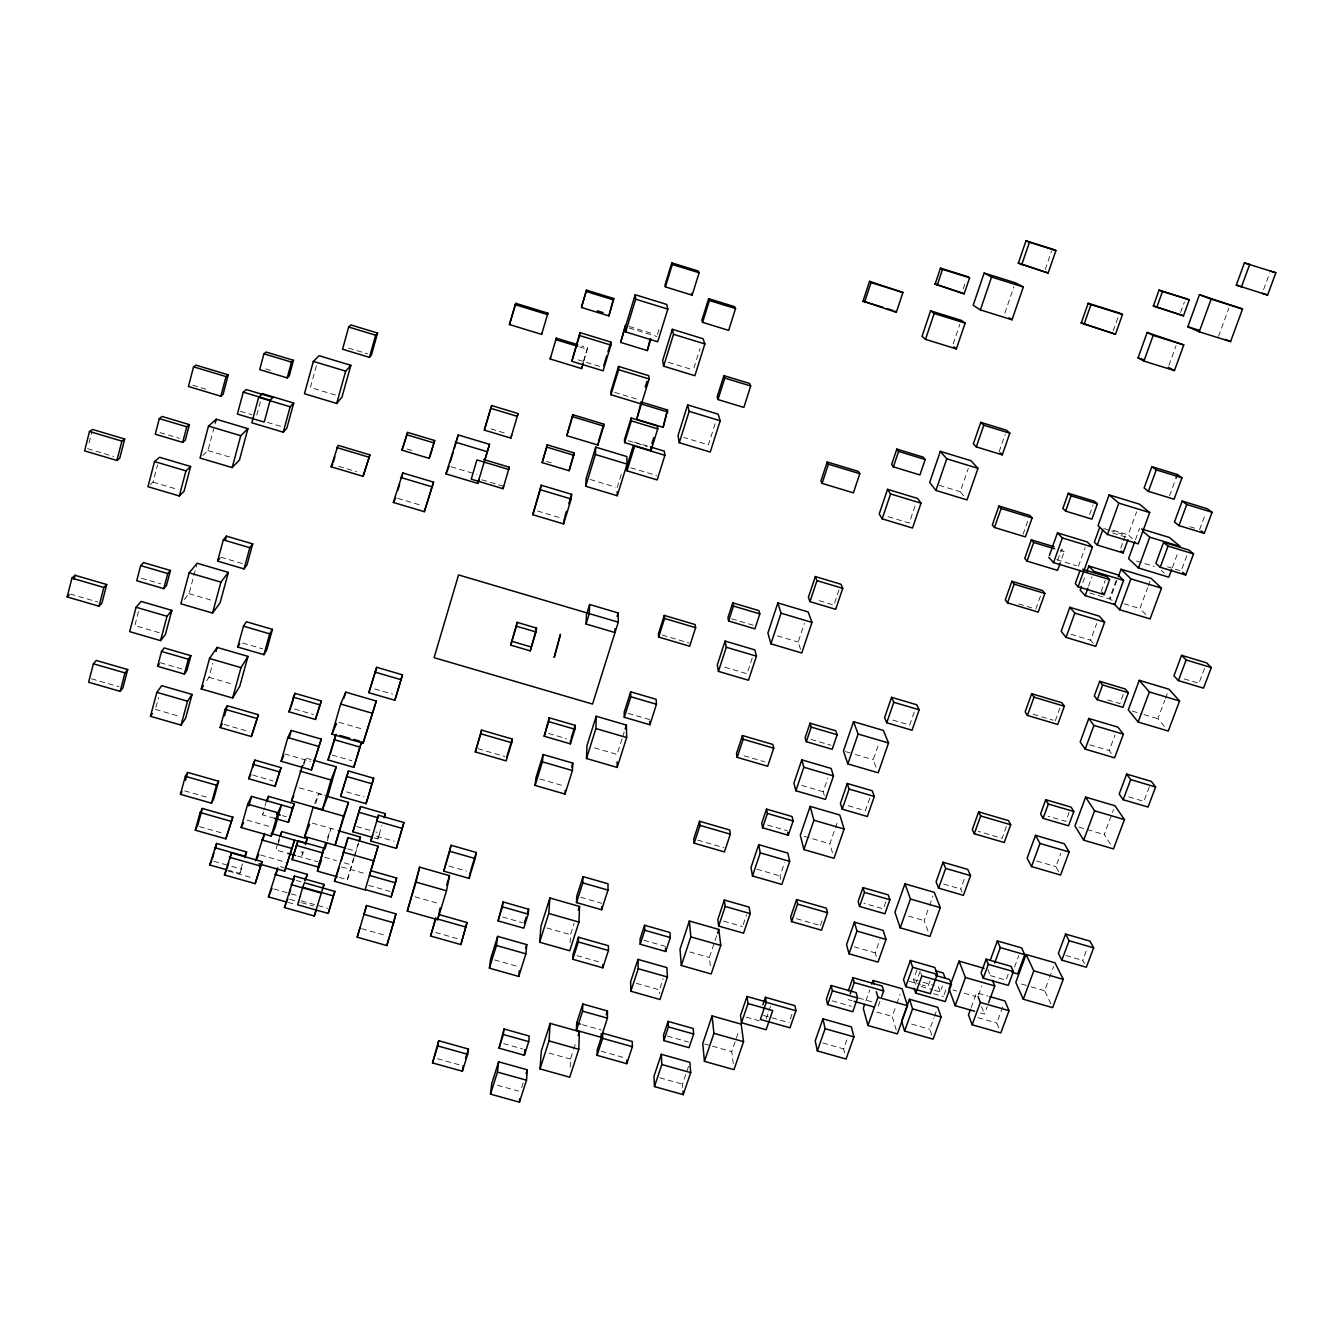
<?xml version="1.0" encoding="UTF-8"?>
<svg xmlns="http://www.w3.org/2000/svg" width="1343" height="1343" viewBox="0 0 1343 1343"><rect width="100%" height="100%" fill="white"/><g stroke="black" fill="none" stroke-linecap="round" stroke-linejoin="round"><path stroke-width="0.75" stroke-dasharray="5 3.75" d="M570.171 1067.131L570.506 1059.073L573.041 1051.216M570.137 942.752L570.523 934.711L574.132 923.413M583.936 360.864L587.562 347.719L581.704 345.94M89.058 442.921L91.995 431.355M150.5 484.42L153.052 482.154L157.551 464.913M138.564 611.501L134.854 625.603L159.666 632.822M202.659 455.546L207.947 450.576L213.688 429.005M155.906 707.425L158.558 697.537M184.36 599.465L189.027 593.69L196.682 565.151M256.798 415.021L260.475 401.456M206.755 680.632L208.971 677.308L212.765 663.358M316.411 365.665L310.418 387.489L336.086 395.228M227.739 870.063L239.776 873.47L242.479 863.851M239.776 873.47L242.831 865.362M274.459 818.29L262.473 814.865L264.487 807.764M264.991 805.985L266.502 800.646M277.598 843.941L275.903 849.918L285.723 852.721M278.169 841.943L279.864 835.967M278.387 843.454L279.529 839.493M303.619 765.829L305.835 758.04L311.542 759.685M315.806 803.399L318.56 793.864L324.553 795.576M303.149 851.21L301.436 857.187L303.216 852.671L297.357 851.009M327.407 840.651L330.915 828.597L327.021 839.073M339.393 877.399L347.384 879.665L353.528 858.731M354.082 856.834L359.236 840.55M347.384 879.665L358.615 843.035M374.009 837.814L377.853 838.922L381.899 825.24M583.517 361.149L587.562 347.719M377.853 838.922L379.633 833.08L375.822 831.989M657.432 334.491L659.9 326.483M617.159 487.61L621.373 474.012M693.911 367.982L700.022 348.492M715.097 423.767L708.399 444.886L683.705 437.398M622.044 738.784L617.058 754.447L592.968 747.43M622.665 736.837L624.529 730.961M521.655 1087.662L523.552 1081.719M573.679 1049.269L575.593 1043.377M752.265 657.852L747.027 673.75L723.239 666.716M660.084 988.012L663.157 978.728M800.546 649.341L798.162 642.038L804.423 623.253M710.279 965.751L709.373 957.525L716.91 935.047M838.989 589.913L833.902 605.038L816.242 599.767M682.764 1087.662L682.513 1084.17L688.539 1066.325M743.216 924.622L746.507 914.902M963.183 288.896L965.567 281.829M953.194 343.875L959.859 324.251M780.77 879.329L780.048 875.905L784.581 862.592M915.053 506.026L909.245 523.065L887.219 516.4M733.244 1063.656L731.767 1051.653L739.154 1030.047M824.317 795.543L823.192 791.698L827.808 778.134M1004.883 313.037L1013.965 286.563M766.265 1018.632L768.213 1012.924M768.867 1011.027L770.832 1005.319M832.459 852.855L829.89 843.79L837.831 820.774M963.636 495.819L960.245 491.706L968.269 468.455M876.072 767.206L873.235 759.752L878.641 744.123M1045.207 269.49L1051.636 250.923M820.355 925.545L822.352 919.754M790.356 1018.917L792.32 1013.26M869.744 798.044L865.345 810.719L846.174 805.112M999.125 451.752L1005.235 434.175M914.18 712.159L909.681 725.069L892.289 719.932M885.792 901.875L883.341 908.858L863.918 903.268M876.358 956.569L875.25 952.859L879.866 939.764M1023.081 534.262L1028.419 519.17M844.613 1052.946L843.656 1048.883L847.534 1037.904M865.899 1000.82L869.828 989.707M1113.28 330.781L1118.853 315.051M878.288 1006.108L880.32 1000.434M928.03 931.152L924.152 920.61L928.869 907.398M929.541 905.518L932.915 896.083M1035.806 609.084L1041.11 594.227M896.234 1029.997L892.205 1016.45L896.167 1005.37M896.822 1003.523L900.129 994.29M1057.713 560.182L1061.692 549.052L1064.21 551.738L1060.869 561.055M914.684 983.042L913.509 979.551L917.722 967.833M915.422 984.369L920.19 971.056M1089.643 514.52L1093.051 505.035M962.075 892.172L960.715 888.982L964.945 877.248M1078.429 566.276L1085.194 547.541M929.977 980.877L927.912 986.618L922.272 985.007M1082.794 582.661L1085.463 575.274M1180.581 312.533L1184.392 301.974M934.459 990.295L940.218 991.94L942.35 986.064M1088.569 586.32L1091.943 576.986M1168.947 365.346L1176.015 345.806M931.807 1035.201L929.826 1029.258L933.805 1018.296M934.459 1016.466L936.44 1010.977M944.095 994.676L946.849 987.071M1006.377 826.516L1002.096 838.301L978.258 831.334M1101.176 591.457L1105.255 580.26M1055.262 720.838L1059.879 708.147M1120.75 548.162L1122.798 542.572M1123.47 540.709L1125.501 535.102L1111.635 530.888M1132.518 538.711L1128.221 534.85L1136.614 511.817M1093.202 643.247L1090.6 640.175L1096.66 623.572M1116.1 580.445L1109.368 598.877L1089.878 592.985M1116.889 580.596L1109.99 599.532L1113.985 600.741M1135.473 539.752L1139.603 528.403M971.157 1007.569L976.546 992.813L987.911 996.07M1218.537 336.354L1228.879 308.135M978.409 995.213L981.783 985.997M1169.568 495.785L1175.243 480.324M980.541 1012.924L984.453 1014.049L987.206 1006.545M1145.747 614.49L1139.938 608.58L1147.593 587.798M1148.282 585.901L1150.38 580.243M1008.173 974.212L1006.008 980.105L988.767 975.152M1069.129 812.481L1065.838 821.379L1048.346 816.242M1263.578 289.568L1269.706 272.948M1014.569 967.061L1018.8 955.578M998.789 1027.999L996.791 1023.047L1003.59 1004.631M1058.704 871.674L1055.883 866.621L1060.802 853.309M1123.252 694.432L1119.877 703.564L1104.147 698.864M1172.338 567.585L1178.029 552.225M1111.366 753.473L1109.234 750.552L1115.026 734.94M1186.792 555.75L1181.135 570.976L1167.537 566.847M1199.568 529.679L1205.225 514.47M1050.847 1003.876L1044.636 990.681L1048.799 979.534M1049.487 977.687L1053.651 966.54M1110.392 844.126L1104.215 834.557L1113.548 809.594M1164.381 726.429L1157.884 718.723L1164.801 700.274M1165.489 698.427L1168.259 691.057M1084.523 963.804L1082.71 960.379L1087.058 948.83M1149.323 786.847L1143.867 801.351L1128.691 796.869M1204.486 668.428L1198.863 683.302L1183.519 678.702M314.648 803.517L318.56 793.864M303.35 763.647L305.835 758.04M262.473 814.865L263.832 811.978M437.432 1058.72L459.222 1064.798M497.464 1085.245L518.482 1091.087M601.11 1051.2L624.73 1057.814M659.715 1077.774L682.513 1084.17M549.102 1053.08L570.506 1059.073M503.575 1043.629L522.947 1049.051M494.526 959.909L517.794 966.49M287.939 902.395L295.712 904.594M361.804 928.701L385.256 935.332M704.689 1044.031L710.497 1045.66M712.428 1046.197L731.767 1051.653M667.404 1036.091L688.606 1042.067M582.342 1024.659L601.261 1029.98M199.435 826.6L224.13 833.617M341.626 866.923L365.632 873.756M297.508 856.079L317.922 861.786M546.87 927.979L570.523 934.711M502.651 917.034L522.309 922.624M415.021 896.788L438.892 903.57M368.637 885.339L390.444 891.534M260.676 855.055L288.057 862.827M280.301 866.671L284.162 867.763M576.953 955.628L600.858 962.411M296.35 880.454L302.209 882.116M763.529 1015.459L789.046 1022.695M213.822 861.266L229.787 865.799M231.785 866.353L241.757 869.19M636.397 983.345L659.463 989.875L659.665 993.719M746.137 1017.104L759.299 1020.848M228.444 871.087L253.273 878.121M435.585 932.462L457.678 938.723M822.806 1042.991L843.656 1048.883M273.922 888.965L289.333 893.33M291.246 893.884L300.882 896.604M301.268 900.817L327.86 908.338M289.836 899.34L299.674 902.127M301.638 902.681L313.423 906.021M952.825 989.925L956.652 991.033M964.324 993.216L975.807 996.506M913.509 979.551L921.147 981.733M923.061 982.27L934.51 985.561M909.144 981.246L920.408 984.469M921.013 986.45L932.529 989.741M356.751 826.549L373.908 831.451M933.62 993.77L943.407 996.573M376.577 836.202L394.087 841.222M580.612 897.275L601.714 903.319M312.315 823.074L340.165 831.032M282.383 815.637L286.344 816.762M448.915 866.067L466.34 871.053M184.713 790.893L209.81 798.044M977.905 1017.641L996.791 1023.047M247.045 820.103L270.883 826.902M347.753 848.843L355.761 851.126M858.647 998L872.295 1001.895M689.815 951.952L709.373 957.525M643.952 940.268L665.389 946.379M848.222 999.628L852.134 1000.736M876.778 1012.068L892.205 1016.45M832.123 1000.82L851.344 1006.293M911.679 1024.088L929.826 1029.258M324.704 857.287L336.472 860.628M344.312 862.861L352.151 865.093M155.385 709.389L179.962 716.474M284.632 753.927L310.602 761.397M796.567 918.713L818.357 924.974M1021.57 984.05L1029.258 986.266M1031.172 986.803L1044.636 990.681M346.578 791.9L364.003 796.919M299.405 787.787L327.826 795.946M854.198 946.815L875.25 952.859M252.82 775.112L272.965 780.887M723.541 921.113L742.561 926.569M160.287 662.72L183.101 669.334M208.971 677.308L233.984 684.561M539.869 778.99L563.54 785.856M294.587 709.037L313.406 714.493M339.141 722.316L363.903 729.501M697.722 840.13L723.81 847.668M1065.889 955.528L1082.71 960.379M756.814 869.206L780.048 875.905M91.525 678.836L118.973 686.743M908.573 916.111L924.152 920.61M332.174 755.068L351.849 760.742M224.231 724.481L249.462 731.767M242.697 643.045L262.674 648.87M70.222 593.975L97.938 602.05M548.599 733.446L566.612 738.7M374.731 688.942L392.525 694.13M767.608 825.038L787.25 830.746M804.272 836.353L829.89 843.79M477.974 748.722L504.817 756.512M943.659 884.047L960.715 888.982M1078.849 827.12L1104.215 834.557M628.104 713.334L649.592 719.63M141.519 578.212L160.707 583.819M744.072 755.79L764.922 761.884M189.027 593.69L212.345 600.506M801.721 785.42L823.192 791.698M1036.695 861.031L1055.883 866.621M220.739 557.211L243.234 563.825M811.088 739.439L830.881 745.264M845.435 751.576L853.393 753.91M855.373 754.497L873.235 759.752M777.362 635.843L798.162 642.038M1033.17 714.275L1053.248 720.234M1089.861 744.811L1109.234 750.552M87.597 448.713L113.719 456.452M153.052 482.154L178.233 489.607M662.25 635.038L689.228 643.028M338.671 466.306L356.55 471.645M1132.25 711.085L1142.104 714.023M1144.085 714.61L1157.884 718.723M397.646 498.303L422.558 505.74M160.002 432.547L179.492 438.355M207.947 450.576L231.6 457.61M731.633 618.821L754.061 625.485M590.064 479.451L615.228 487.022M1070.975 634.265L1090.6 640.175M407.08 449.015L414.786 451.315M192.754 385.24L206.033 389.218M451.08 466.743L476.412 474.331M481.919 479.804L503.608 486.3M240.447 411.277L251.846 414.685M267.408 422.39L282.953 427.04M537.469 511.011L560.316 517.844M634.383 442.099L648.367 446.329M628.239 440.722L646.906 446.38M1123.957 603.746L1139.938 608.58M630.807 467.733L656.693 475.54M490.984 428.904L504.145 432.866M265.78 368.939L273.586 371.289M546.4 461.371L552.141 463.1M1018.649 603.914L1031.995 607.926M939.244 485.327L960.245 491.706M614.741 392.391L637.337 399.274M1136.497 561.055L1154.359 566.477M1060.399 550.58L1064.21 551.738M1056.672 559.678L1076.448 565.688M348.559 348.089L367.613 353.864M668.394 362.325L693.29 369.929M1189.915 526.725L1197.637 529.075M579.572 346.897L587.428 349.298M578.061 359.857L601.228 366.908M1113.129 530.25L1128.221 534.85M1103.711 528.471L1109.654 530.284M1112.675 533.053L1128.607 537.905M629.112 326.467L651.842 333.45L652.094 335.045M629.212 328.028L656.811 336.489M1161.309 570.406L1164.297 573.108M987.86 969.411L990.933 976.764M981.464 1006.495L984.453 1014.049M938.321 986.652L940.218 991.94M920.744 972.685L921.869 975.925"/><path stroke-width="1.5" d="M610.897 345.101L610.897 342.062L579.941 332.594L571.833 361.301L603.074 370.819L610.897 345.101L579.588 335.532L579.941 332.594M667.891 412.049L610.964 394.741L610.964 391.249L618.552 366.438L648.753 375.654L649.156 378.978L636.683 419.318L663.106 427.326L667.538 410.001L641.232 401.993L636.683 419.318M607.422 1018.179L607.456 1010.977L582.812 1004.027L576.667 1023.047L576.399 1030.35L601.177 1037.316L607.422 1018.179L582.593 1011.178L582.812 1004.027M607.976 890.09L608.01 883.778L583.013 876.61L576.768 896.184L576.5 902.597L601.647 909.765L607.976 890.09L582.795 882.888L583.013 876.61M608.413 950.491L608.429 945.741L578.514 937.229L572.974 954.504L572.773 959.288L602.806 967.816L608.413 950.491L578.329 941.947L578.514 937.229M597.098 1055.346L602.638 1038.357L602.688 1033.187L632.268 1041.496L632.385 1046.717L626.778 1063.673L597.098 1055.346L597.165 1050.092L602.688 1033.187M601.177 1037.316L601.211 1033.64M602.806 967.816L602.839 964.593M601.647 909.765L601.681 906.542M608.883 315.907L613.717 298.515L586.505 290.155L581.72 306.036L581.536 307.513L608.883 315.907L613.717 298.515M603.729 426.1L603.762 424.103L572.756 414.718L566.78 435.669L597.92 445.07L603.729 426.1L572.538 416.649L572.756 414.718M586.488 758.493L595.923 728.561L596.208 716.255L626.409 725.086L626.677 737.542L617.159 767.424L586.488 758.493L586.958 745.684L596.208 716.255M578.799 1049.286L579.404 1031.592L550.143 1023.383L541.33 1050.914L540.037 1068.91L569.751 1077.204L578.799 1049.286L549.018 1040.926L550.143 1023.383M597.92 445.07L597.988 442.989M578.951 922.07L579.555 906.475L549.891 897.997L540.944 926.301L539.634 942.232L569.768 950.777L578.951 922.07L548.733 913.458L549.891 897.997M618.267 622.195L458.567 574.922L434.091 657.667L592.548 704.068L618.267 622.195L618.149 612.945L589.644 604.501L589.275 613.617L586.052 624.008L615.01 632.57L614.976 628.809M585.682 486.25L595.402 454.522L595.721 447.152L626.778 456.536L627.08 464.09L617.276 495.735L585.682 486.25L586.186 478.293L595.721 447.152M586.052 624.008L586.471 614.741L589.644 604.501M572.403 770.546L572.823 763.126L543.16 754.514L535.924 777.849L535.102 785.42L565.017 794.082L572.403 770.546L542.421 761.85L543.16 754.514M574.938 729.266L575.157 725.354L549.102 717.75L544.184 736.233L570.372 743.854L574.938 729.266L548.716 721.627L549.102 717.75M570.372 743.854L570.607 739.859M565.017 794.082L565.252 790.255M526.49 1080.192L527.363 1069.834L498.639 1061.809L491.723 1083.65L490.48 1094.125L519.456 1102.183L526.49 1080.192L497.464 1072.1L498.639 1061.809M528.739 1041.614L529.209 1036.024L503.978 1028.956L499.042 1048.161L524.391 1055.262L528.739 1041.614L503.356 1034.513L503.978 1028.956M519.456 1102.183L519.758 1098.658M524.391 1055.262L524.895 1049.605M571.195 499.008L571.648 494.325L541.128 485.176L532.802 514.722L563.59 523.921L571.195 499.008L540.339 489.742L541.128 485.176M525.885 953.832L526.775 944.633L497.649 936.373L490.665 958.818L489.389 968.152L518.751 976.445L525.885 953.832L496.457 945.489L497.649 936.373M528.168 914.163L528.655 909.245L503.071 901.942L498.052 920.878L523.753 928.181L528.168 914.163L502.433 906.827L503.071 901.942M573.797 455.26L574.032 452.91L547.205 444.818L542.152 462.613L569.096 470.721L573.797 455.26L546.802 447.135L547.205 444.818M550.546 357.389L550.194 359.001L581.603 368.57L581.771 366.908M518.751 976.445L519.338 970.804M569.096 470.721L574.032 452.91M563.59 523.921L564.127 518.986M581.536 307.513L586.505 290.155M536.042 631.965L536.562 628.088L517.122 622.346L510.709 645.127L530.25 650.885L536.042 631.965L516.451 626.207L517.122 622.346M530.25 650.885L536.562 628.088M467.666 1054.289L468.438 1049.034L438.691 1040.724L432.513 1062.917L462.378 1071.227L467.666 1054.289L437.768 1045.945L438.691 1040.724M511.7 742.746L512.254 739.036L481.533 730.105L475.304 751.929L506.143 760.877L511.7 742.746L480.811 733.782L481.533 730.105M462.378 1071.227L463.167 1065.889M435.686 917.823L430.599 936.021L460.867 944.582L467.028 922.523L438.876 914.533M460.867 944.582L467.028 922.523M475.187 858.563L476.245 852.469L451.03 845.251L443.744 871.154L469.11 878.389L475.187 858.563L449.787 851.294L451.03 845.251M469.11 878.389L470.218 872.144M446.497 890.778L449.536 875.686L419.62 867.158L407.298 911.091L437.684 919.703L446.497 890.778L416.011 882.099L419.62 867.158M437.684 919.703L440.084 908.036M577.792 344.748L556.287 338.167L555.968 339.695L577.608 346.293M89.494 431.489L84.592 450.879L116.908 460.464L119.745 458.248L124.681 439.01L92.482 429.441L89.494 431.489L121.877 441.125L124.681 439.01M67.15 596.947L71.951 578.145L74.99 575.274L106.735 584.541L101.883 603.208L99.013 606.213L67.15 596.947L69.198 594.966M74.033 579.018L74.99 575.274M393.65 922.775L395.933 913.861L366.555 905.535L357.204 937.196L386.818 945.556L393.65 922.775L363.97 914.365L366.555 905.535M116.908 460.464L121.877 441.125M386.818 945.556L395.933 913.861M99.013 606.213L103.864 587.462L106.735 584.541M93.406 663.778L88.604 682.244L120.148 691.343L122.885 687.885L127.719 669.553L96.31 660.471L93.406 663.778L125 672.91L127.719 669.553M159.313 418.613L155.251 434.209L182.682 442.384L185.334 440.101L189.413 424.623L162.1 416.464L159.313 418.613L186.795 426.805L189.413 424.623M509.299 467.213L508.712 469.479L476.899 459.927L471.242 479.166L503.004 488.684L509.299 467.213L483.598 459.491M154.529 461.556L147.965 486.703L179.307 495.97L184.041 491.32L190.622 466.491L159.548 457.258L154.529 461.556L185.955 470.873L190.622 466.491M503.004 488.684L503.608 486.3M140.679 565.604L136.717 580.73L163.762 588.637L166.465 585.514L170.46 570.49L143.55 562.599L140.679 565.604L167.757 573.528L170.46 570.49M193.577 366.84L188.423 386.482L220.84 396.202L223.089 394.322L228.276 374.848L195.994 365.145L193.577 366.84L226.044 376.594L228.276 374.848M136.063 607.254L129.65 631.646L160.539 640.628L165.407 634.484L171.837 610.377L141.2 601.446L136.063 607.254L167.019 616.269L171.837 610.377M182.682 442.384L186.795 426.805M120.148 691.343L125 672.91M547.91 313.171L547.541 314.581L515.276 304.693L509.45 324.553L541.649 334.39L547.91 313.171L515.83 303.35L515.276 304.693M179.307 495.97L185.955 470.873M163.762 588.637L167.757 573.528M208.501 426.067L200.006 458.03L232.171 467.582L239.474 459.961L247.918 428.669L216.29 419.217L208.501 426.067L240.75 435.703L247.918 428.669M220.84 396.202L226.044 376.594M215.249 423.129L216.29 419.217M160.539 640.628L167.019 616.269M157.567 666.296L161.529 651.439L164.232 647.947L190.891 655.686L186.912 670.442L184.344 674.052L157.567 666.296L159.381 663.912M391.149 896.923L396.638 878.053L370.819 870.7L369.392 875.418L395.362 882.804L391.149 896.923L365.212 889.57M395.362 882.804L396.638 878.053M541.649 334.39L542.068 332.879M150.45 716.306L156.862 692.333L161.731 685.669L192.066 694.432L185.636 718.119L181.036 725.102L150.45 716.306L152.414 713.536M189.145 572.806L180.852 603.796L212.547 613.063L220.118 602.789L228.36 572.403L197.186 563.254L189.145 572.806L220.923 582.123L228.36 572.403M243.268 392.156L237.392 414.064L264.235 422.088L270.161 400.231L272.948 397.562L246.273 389.537L243.268 392.156L270.161 400.231M232.171 467.582L240.75 435.703M263.933 353.797L259.686 369.61L287.201 377.887L289.215 375.99L293.479 360.31L266.099 352.051L263.933 353.797L291.498 362.123L293.479 360.31M258.662 397.31L251.796 422.776L283.222 432.177L286.831 428.216L293.714 403.051L262.573 393.7L258.662 397.31L290.172 406.761L293.714 403.051M184.344 674.052L188.339 659.228L190.891 655.686M217.583 561.139L223.324 539.903L226.447 536.142L252.719 543.898L246.978 564.933L244.04 568.912L217.583 561.139L219.698 558.52M225.406 539.97L226.447 536.142M181.036 725.102L187.516 701.197L192.066 694.432M212.547 613.063L220.923 582.123M201.249 688.942L209.525 658.49L217.113 647.41L247.985 656.391L239.759 686.239L232.624 698.024L201.249 688.942L203.448 685.618M287.201 377.887L291.498 362.123M216.038 651.405L217.113 647.41M180.415 794.317L185.334 776.304L187.684 772.41L218.624 781.257L213.671 799.152L211.472 803.181L180.415 794.317L181.993 791.665M185.502 780.367L187.684 772.41M244.04 568.912L249.832 547.709L252.719 543.898M283.222 432.177L290.172 406.761M313.339 361.368L304.458 393.751L336.69 403.437L342.012 397.008L350.842 365.313L319.147 355.727L313.339 361.368L345.671 371.138L350.842 365.313M518.079 413.543L517.307 416.347L490.732 408.306L484.319 430.113L510.844 438.103L518.079 413.543L491.706 405.569L490.732 408.306M237.728 647.041L243.469 626.174L246.39 621.759L272.428 629.363L266.686 650.029L263.916 654.662L237.728 647.041L239.709 643.985M220.118 727.57L225.154 709.289L227.303 705.746L258.41 714.745L251.342 736.568L220.118 727.57L222.283 723.927M224.516 715.853L227.303 705.746M195.272 830.175L200.141 812.498L202.373 808.469L232.826 817.148L225.842 838.855L195.272 830.175L196.766 827.422M232.624 698.024L241.001 667.639L247.985 656.391M197.522 826.046L202.373 808.469M510.844 438.103L511.666 435.132M211.472 803.181L216.441 785.202L218.624 781.257M348.693 327.037L342.549 349.214L369.443 357.356L371.423 355.022L377.584 333.047L350.842 324.939L348.693 327.037L375.654 335.213L377.584 333.047M263.916 654.662L269.708 633.846L272.428 629.363M336.69 403.437L345.671 371.138M225.725 869.492L209.676 864.942L216.626 843.454L246.608 851.966L244.997 857.707M378.525 815.251L370.802 841.071L396.319 848.373L403.89 822.52L378.525 815.251L376.695 821.077L402.262 828.413L403.89 822.52M212.362 858.781L213.957 853.04M215.031 849.196L216.626 843.454M251.342 736.568L258.41 714.745M225.842 838.855L232.826 817.148M331.117 466.776L338.083 445.339L369.913 454.874L363.08 476.329L331.117 466.776L332.711 464.527M333.249 462.613L334.86 456.855M248.64 778.722L254.834 760.104L281.073 767.659L275.013 786.293L248.64 778.722L250.805 774.525M252.82 767.323L254.834 760.104M224.415 874.948L231.466 852.939L262.086 861.635L255.153 883.644L224.415 874.948L226.531 870.549M369.443 357.356L375.654 335.213M227.085 868.602L228.73 862.726M229.821 858.815L231.466 852.939M271.252 836.101L277.883 812.767L281.426 804.927L274.845 828.027L271.252 836.101L241.136 827.523L247.7 804.138L251.561 796.382L292.472 808.083L294.352 803.769L268.516 796.382L266.502 800.646M248.841 806.018L251.561 796.382M288.896 711.773L294.94 693.324L321.33 700.979L315.404 719.445L288.896 711.773L290.827 707.946M291.33 706.116L294.94 693.324M267.022 801.687L268.516 796.382M281.123 761.263L287.822 737.559L291.28 730.441L321.313 739.12L311.408 769.975L281.123 761.263L283.759 755.756M275.013 786.293L281.073 767.659M289.064 738.264L291.28 730.441M363.08 476.329L369.913 454.874M255.556 860.829L264.437 833.382M263.01 839.358L264.084 835.564M255.153 883.644L262.086 861.635M280.653 835.531L281.778 831.569L307.211 838.804L305.499 844.747M313.439 760.239L336.237 766.803L327.826 795.946L322.454 809.644L291.549 800.797L302.511 765.51M315.404 719.445L321.33 700.979M274.459 818.29L288.426 822.285L292.472 808.083M294.352 803.769L288.426 822.285M285.992 901.841L268.466 896.889L277.665 867.779M275.718 875.418L277.296 869.844M401.943 450.174L407.651 432.412L434.662 440.521L430.196 455.949L429.088 458.316L401.943 450.174L407.651 432.412M311.408 769.975L321.313 739.12M284.666 871.154L294.57 840.147L284.666 871.154L258.964 863.868M393.348 502.45L402.85 472.954L433.571 482.137L424.338 511.683L393.348 502.45L395.732 497.733M397.931 490.111L399.559 484.387M401.758 476.765L402.85 472.954M292.103 859.604L298.045 840.802L324.016 848.205L319.919 862.34L318.19 867.024L292.103 859.604L298.045 840.802M331.99 734.185L340.652 704.051L345.739 692.165L376.309 701.046L363.063 743.166L331.99 734.185L336.489 723.541M344.043 698.091L345.739 692.165M345.755 848.272L304.693 836.521L313.07 807.378L343.573 816.108L348.492 802.442L326.534 796.147M316.109 910.672L314.245 915.976L284.447 907.549L294.419 876.022L323.982 884.416L322.874 888.193M288.963 894.992L290.592 889.301M291.683 885.507L294.419 876.022M353.763 767.323L361.636 741.705L353.763 767.323L327.977 759.903L336.019 734.302L330.193 754.497M322.454 809.644L330.999 779.998L336.237 766.803M302.746 887.219L297.659 904.813L328.212 913.441L334.86 891.399L304.425 882.771L302.746 887.219L333.349 895.899L334.86 891.399M305.7 879.9L307.312 874.343L286.093 868.317M429.088 458.316L434.662 440.521M318.19 867.024L324.016 848.205M368.855 692.703L376.712 667.303L402.48 674.824L396.487 695.288L394.775 700.24L368.855 692.703L376.712 667.303M337.395 876.828L317.435 871.154L325.728 842.565M325.073 848.692L326.836 842.665M340.618 796.382L348.458 770.983L373.69 778.235L367.881 798.027L365.984 803.668L340.618 796.382L348.458 770.983M424.338 511.683L433.571 482.137M363.063 743.166L376.309 701.046M314.245 915.976L323.982 884.416M343.573 816.108L335.112 845.2L348.492 802.442M479.015 479.451L477.739 483.413L445.943 473.894L458.232 434.931L489.507 444.332L484.336 461.874M450.258 462.244L453.111 452.49M454.253 448.596L458.232 434.931M378.105 846.241L365.095 889.956L334.525 881.277L348.022 837.646L378.105 846.241L370.769 871.07M341.307 860.611L348.022 837.646M328.212 913.441L333.349 895.899M372.095 837.277L352.873 831.787L360.528 806.555L385.374 813.673L384.216 817.551L385.374 813.673M360.528 806.555L352.873 831.787M394.775 700.24L402.48 674.824M365.984 803.668L373.69 778.235M515.83 303.35L509.45 324.553M359.202 841.037L360.377 837.025L338.772 830.847M491.706 405.569L484.319 430.113M357.204 937.196L359.857 928.147M477.739 483.413L489.507 444.332M396.319 848.373L402.262 828.413M550.194 359.001L556.287 338.167M571.833 361.301L579.588 335.532M542.152 462.613L546.802 447.135M407.298 911.091L416.011 882.099M532.802 514.722L540.339 489.742M581.603 368.57L583.349 362.795M566.78 435.669L572.538 416.649M475.304 751.929L480.811 733.782M510.709 645.127L516.451 626.207M443.744 871.154L449.787 851.294M603.762 365.548L606.734 355.761M607.926 351.849L610.897 342.062M430.599 936.021L435.904 918.562L466.239 927.157M446.648 885.171L449.536 875.686M564.698 517.089L566.427 511.398M568.744 503.81L571.648 494.325M620.651 342.415L635.205 294.738L666.716 304.441L667.807 309.091L657.701 341.76L625.67 331.939L625.318 325.308L620.651 342.415L647.309 350.573L650.902 338.923M625.67 331.939L635.675 299.204L635.205 294.738M610.964 394.741L618.636 369.678L618.552 366.438M598.575 441.092L603.762 424.103M470.822 870.18L476.245 852.469M506.731 757.066L512.254 739.036M671.819 262.875L664.953 285.136L665.406 286.898L692.132 295.158L699.099 272.747L698.377 271.085L671.819 262.875L672.306 264.47L665.406 286.898M650.062 339.225L647.309 350.573M631.16 418.026L624.512 439.597L624.613 442.602L650.969 450.576L657.734 428.87L657.365 425.983L631.16 418.026L631.328 420.863L624.613 442.602M432.513 1062.917L437.768 1045.945M645.211 387.069L646.99 381.362M633.224 445.859L626.828 466.525L626.98 470.822L657.18 479.921L664.903 455.294L664.332 451.164L650.365 446.934M544.184 736.233L548.716 721.627M626.98 470.822L634.635 446.145L664.903 455.294M672.339 329.304L662.636 360.562L663.627 366.169L694.868 375.721L704.857 343.942L703.077 338.738L672.339 329.304L673.514 334.323L663.627 366.169M535.102 785.42L542.421 761.85M498.052 920.878L502.433 906.827M651.875 443.593L653.705 437.717M489.389 968.152L496.457 945.489M667.538 410.001L663.106 427.326M465.517 1058.402L468.438 1049.034M370.802 841.071L372.683 835.094M571.178 738.046L575.157 725.354M708.634 298.683L701.852 320.339L702.59 322.354L728.661 330.378L735.544 308.588L734.537 306.674L708.634 298.683L709.423 300.53L702.59 322.354M617.092 616.353L618.149 612.945M571.598 767.004L572.823 763.126M524.274 923.178L526.154 917.202M527.396 913.223L528.655 909.245M687.666 404.898L677.997 435.669L679.289 442.686L710.262 452.071L720.201 420.779L718.152 414.164L687.666 404.898L689.144 411.327L679.289 442.686M525.6 948.376L526.775 944.633M499.042 1048.161L503.356 1034.513M490.48 1094.125L497.464 1072.1M539.634 942.232L548.733 913.458M723.894 375.62L717.145 396.94L717.985 399.543L743.837 407.433L750.703 385.995L749.595 383.477L723.894 375.62L724.8 378.071L717.985 399.543M630.656 691.83L624.193 712.193L624.294 717.263L649.894 724.767L656.458 704.286L656.106 699.3L630.656 691.83L630.807 696.748L624.294 717.263M625.166 728.997L626.409 725.086M664.298 615.413L658.406 633.913L658.674 637.069L689.664 646.235L695.64 627.685L695.17 624.562L664.298 615.413L664.6 618.468L658.674 637.069M576.5 902.597L582.795 882.888M526.087 1073.796L527.363 1069.834M578.346 910.235L579.555 906.475M572.773 959.288L578.329 941.947M540.037 1068.91L549.018 1040.926M576.399 1030.35L582.593 1011.178M578.128 1035.52L579.404 1031.592M732.741 602.839L727.906 617.713L728.611 621.02L754.917 628.843L759.819 613.902L758.929 610.629L732.741 602.839L733.479 606.062L728.611 621.02M725.086 641.064L717.296 664.953L718.438 671.382L748.487 680.263L756.445 656.173L754.884 649.894L725.086 641.064L726.311 647.259L718.438 671.382M606.213 1014.771L607.456 1010.977M644.59 925.26L640.04 939.16L640.208 944.247L665.708 951.499L670.308 937.565L669.972 932.512L644.59 925.26L644.791 930.279L640.208 944.247M359.236 840.55L360.377 837.025M637.959 959.389L630.639 981.699L630.841 991.235L659.967 999.494L667.421 976.999L666.85 967.598L637.959 959.389L638.227 968.706L630.841 991.235M863.012 301.168L869.525 281.358L902.916 292.489L896.318 312.365L863.012 301.168L882.804 307.295M864.472 302.494L871.019 282.567L869.525 281.358M699.535 821.261L693.71 838.972L694.163 843.186L724.431 851.932L730.34 834.188L729.702 830.008L699.535 821.261L700.022 825.391L694.163 843.186M777.849 602.923L767.911 633.04L770.916 643.834L801.737 653L811.978 622.397L808.184 611.972L777.849 602.923L781.055 613.18L770.916 643.834M827.221 461.958L820.909 481.046L822.101 483.379L853.409 492.864L859.805 473.71L858.395 471.427L827.221 461.958L828.446 464.191L859.805 473.71M822.101 483.379L828.446 464.191M742.444 735.544L736.484 753.557L737.173 757.351L767.676 766.265L773.736 748.185L772.829 744.442L742.444 735.544L743.183 739.238L737.173 757.351M689.362 921.013L680.028 949.165L681.304 965.466L711.186 973.977L720.788 945.405L718.79 929.44L689.362 921.013L690.822 936.86L681.304 965.466M815.335 576.567L808.385 597.417L809.963 601.63L835.682 609.319L842.749 588.352L840.903 584.239L815.335 576.567L816.964 580.629L809.963 601.63M668.075 1021.402L663.543 1035L663.845 1040.59L689.043 1047.674L693.643 1034.026L693.173 1028.486L668.075 1021.402L668.411 1026.908L663.845 1040.59M661.31 1054.322L654.007 1076.179L654.461 1086.588L683.251 1094.663L690.688 1072.637L689.866 1062.347L661.31 1054.322L661.83 1064.529L654.461 1086.588M724.347 900.011L717.817 919.485L718.639 926.049L743.569 933.184L750.2 913.626L749.125 907.129L724.347 900.011L725.22 906.458L718.639 926.049M935.131 284.061L940.469 268.13L967.363 276.524L969.596 277.816L964.173 293.815L935.131 284.061L964.173 293.815M717.531 933.184L718.79 929.44M937.162 285.404L942.534 269.372L940.469 268.13M930.598 310.821L922.003 336.388L925.495 339.359L956.35 348.911L965.13 323.109L961.202 320.322L930.598 310.821L934.174 313.507L965.13 323.109M766.5 809.09L761.716 823.326L762.606 827.792L788.291 835.245L793.142 820.942L792.085 816.527L766.5 809.09L767.424 813.472L762.606 827.792M925.495 339.359L934.174 313.507M758.694 844.646L751.006 867.528L752.483 875.972L781.844 884.433L789.684 861.383L787.821 853.09L758.694 844.646L760.256 852.872L752.483 875.972M896.839 449.082L891.651 464.443L893.38 466.86L919.938 474.952L925.193 459.524L923.279 457.157L896.839 449.082L898.601 451.416L925.193 459.524M893.38 466.86L898.601 451.416M887.538 489.322L879.212 513.983L882.166 518.851L912.518 528.034L920.996 503.172L917.622 498.454L887.538 489.322L890.577 493.939L920.996 503.172M810.047 723.206L805.145 737.693L806.304 741.689L832.19 749.293L837.159 734.739L835.816 730.793L810.047 723.206L811.239 727.1L806.304 741.689M712.075 1015.912L702.758 1043.477L704.437 1061.339L733.983 1069.649L743.552 1041.698L741.168 1024.155L712.075 1015.912L713.922 1033.338L704.437 1061.339M882.166 518.851L890.577 493.939M801.788 759.853L793.914 783.137L795.862 790.758L825.441 799.387L833.483 775.918L831.132 768.448L801.788 759.853L803.836 767.239L795.862 790.758M984.134 273.049L973.171 305.264L980.373 309.914L1012.034 319.768L1023.316 286.982L1015.274 282.769L984.134 273.049L991.57 277.061L1023.316 286.982M810.165 806.371L800.327 835.212L803.886 849.565L834.003 858.295L844.109 829.034L839.811 815.016L810.165 806.371L813.908 820.237L803.886 849.565M980.373 309.914L991.57 277.061M746.993 996.456L740.497 1015.509L741.487 1022.745L766.131 1029.728L772.712 1010.574L748.034 1003.557L746.993 996.456L765.846 1001.811M741.487 1022.745L748.034 1003.557M940.318 451.349L929.692 482.422L935.92 490.447L967.044 499.915L977.973 468.338L970.939 460.716L940.318 451.349L946.748 458.802L977.973 468.338M334.525 881.277L338.99 868.216M853.51 721.644L843.454 750.989L847.853 763.898L878.204 772.796L888.546 742.981L883.375 730.441L853.51 721.644L858.11 734.017L847.853 763.898M935.92 490.447L946.748 458.802M796.567 899.609L790.607 917L791.581 921.617L821.48 930.195L827.523 912.753L826.365 908.187L796.567 899.609L797.591 904.124L791.581 921.617M762.841 1004.883L765.443 997.312L794.938 1005.706L795.929 1010.742L790.003 1027.815L760.39 1019.438L766.265 1002.314L765.443 997.312M1018.347 263.144L1026.018 240.817L1052.274 249.059L1055.934 250.537L1048.144 273.015L1018.347 263.144L1048.144 273.015M1021.721 264.739L1029.46 242.227L1026.018 240.817M847.282 783.489L840.416 803.433L842.212 809.174L867.343 816.51L874.31 796.449L872.262 790.792L847.282 783.489L849.129 789.08L842.212 809.174M980.776 422.357L973.356 443.861L976.311 446.9L1002.281 454.857L1009.818 433.201L1006.595 430.28L980.776 422.357L983.798 425.211L1009.818 433.201M976.311 446.9L983.798 425.211M891.584 697.319L884.567 717.649L886.733 722.752L912.048 730.239L919.166 709.809L916.749 704.773L891.584 697.319L893.8 702.288L886.733 722.752M862.995 887.589L858.11 901.589L859.554 906.458L884.919 913.777L889.889 899.726L888.26 894.891L862.995 887.589L864.472 892.39L859.554 906.458M831.132 985.477L826.348 999.175L827.59 1004.564L852.738 1011.732L857.589 997.983L856.163 992.628L831.132 985.477L832.408 990.798L827.59 1004.564M998.923 506.026L992.326 524.928L994.475 527.497L1025.414 536.898L1032.129 517.928L1029.745 515.41L998.923 506.026L1001.139 508.493L1032.129 517.928M854.417 922.137L846.543 944.633L849.011 953.799L878.02 962.108L886.027 939.462L883.174 930.414L854.417 922.137L856.968 931.102L849.011 953.799M994.475 527.497L1001.139 508.493M822.923 1018.817L815.218 1040.842L817.333 1050.914L846.056 1059.039L853.913 1036.863L851.412 1026.908L822.923 1018.817L825.122 1028.704L817.333 1050.914M1081.266 322.975L1088.199 303.283L1119.558 313.087L1122.513 314.48L1115.479 334.256L1081.266 322.975L1115.479 334.256M848.289 990.899L852.939 977.67L882.233 986.047L883.677 990.949L881.663 996.64M1083.986 324.435L1090.969 304.626L1088.199 303.283M850.22 993.938L854.232 982.539L852.939 977.67M1011.883 581.301L1005.303 599.901L1007.519 602.873L1038.189 612.106L1044.871 593.438L1042.437 590.517L1011.883 581.301L1014.133 584.171L1044.871 593.438M904.964 883.828L894.942 912.182L900.213 927.845L929.96 936.424L940.285 907.65L934.258 892.323L904.964 883.828L910.453 899.021L900.213 927.845M864.59 1004.514L863.264 1008.224L867.914 1025.498L897.376 1033.875L907.482 1005.706L902.11 988.75L873.101 980.457L871.792 984.167M1007.519 602.873L1014.133 584.171M1054.104 546.752L1031.323 539.836L1024.743 558.419L1027.059 561.139L1057.545 570.372L1060.215 562.918M1027.059 561.139L1033.69 542.471L1031.323 539.836M867.914 1025.498L877.936 997.278L876.324 991.671M1068.289 493.25L1062.867 508.46L1065.62 511.129L1091.893 519.137L1097.382 503.877L1094.427 501.241L1068.289 493.25L1071.076 495.836L1097.382 503.877M1049.42 555.414L1057.461 532.869L1087.209 541.917L1092.43 547.088L1078.11 586.757L1104.147 594.613L1109.62 579.588L1106.615 576.516L1082.676 569.281M1065.62 511.129L1071.076 495.836M943.088 862.24L936.088 881.847L938.606 888.143L963.418 895.345L970.536 875.636L967.766 869.425L943.088 862.24L945.673 868.401L938.606 888.143M910.369 960.446L903.52 979.635L905.753 986.618L930.33 993.652L937.296 974.363L934.812 967.464L910.369 960.446L912.669 967.296L905.753 986.618M1109.62 579.588L1053.533 562.616L1062.363 537.939L1057.461 532.869M1153.385 305.969L1159.059 290.105L1185.668 298.465L1189.243 299.875L1183.485 315.806L1153.385 305.969L1183.485 315.806M1138.041 357.893L1147.157 332.46L1183.771 344.933L1174.454 370.601L1143.934 361.099L1138.041 357.893L1143.699 359.655M1156.759 307.429L1162.484 291.481L1189.243 299.875M909.48 999.242L901.589 1021.217L904.594 1031.055L933.116 1039.163L941.158 1017.037L937.767 1007.334L909.48 999.242L912.568 1008.878L904.594 1031.055M978.661 811.877L972.298 829.605L974.279 833.768L1004.245 842.514L1010.691 824.753L1008.509 820.623L978.661 811.877L980.675 815.956L974.279 833.768M915.691 993.132L921.869 975.925L951.432 984.402L945.203 1001.559L915.691 993.132L914.046 988.179M1143.934 361.099L1153.167 335.381L1147.157 332.46M1031.676 693.727L1025.145 711.891L1027.445 715.45L1057.73 724.448L1064.361 706.233L1061.86 702.708L1031.676 693.727L1034.026 697.185L1064.361 706.233M1027.445 715.45L1034.026 697.185M1080.024 570.54L1075.29 583.634L1078.11 586.757M1109.133 494.879L1098.02 525.65L1107.471 534.48L1138.243 543.848L1149.692 512.573L1139.401 504.145L1109.133 494.879L1118.82 503.138L1149.692 512.573M1069.834 607.288L1061.171 631.328L1066.057 637.405L1095.804 646.336L1104.651 622.111L1099.346 616.185L1069.834 607.288L1074.836 613.13L1104.651 622.111M1099.749 527.262L1094.36 542.203L1097.281 545.057L1123.134 552.913L1127.935 539.785M1081.451 586.354L1080.125 590.03L1085.194 595.637L1114.74 604.568L1123.587 580.377L1118.115 574.922L1088.804 566.041L1086.789 571.581M1097.281 545.057L1102.704 530.015M1066.057 637.405L1074.836 613.13M1085.194 595.637L1087.88 588.184M1107.471 534.48L1118.82 503.138M1187.816 326.735L1199.45 294.688L1242.544 309.008L1230.574 341.609L1199.249 331.805L1187.816 326.735L1199.349 330.344M984.016 968.303L959.053 961.135L948.997 988.834L955.192 1005.689L974.699 1011.262M1199.249 331.805L1211.151 299.136L1242.544 309.008M955.192 1005.689L965.449 977.519L959.053 961.135M1151.858 466.676L1144.102 487.979L1148.416 491.353L1174.084 499.227L1181.974 477.789L1177.375 474.515L1151.858 466.676L1156.239 469.882L1181.974 477.789M1148.416 491.353L1156.239 469.882M1118.283 576.818L1121.036 569.247L1151.069 578.346L1161.494 588.133L1150.112 618.922L1119.592 609.705L1114.102 603.897M1134.768 541.632L1128.556 558.654L1138.461 567.988L1168.779 577.188L1171.633 569.499M986.131 959.171L981.095 972.953L983.244 978.191L1008.308 985.393L1013.394 971.56L1011.078 966.356L986.131 959.171L988.314 964.358L983.244 978.191M1045.777 799.706L1040.556 813.959L1043.108 818.357L1068.541 825.811L1073.812 811.508L1071.093 807.143L1045.777 799.706L1048.346 804.021L1073.812 811.508M970.469 1009.416L968.454 1014.939L972.164 1024.776L1000.804 1032.952L1009.046 1010.658L1004.95 1000.955L989.808 996.624M1236.299 285.102L1244.424 262.892L1249.661 264.487L1241.469 286.865L1236.299 285.102L1267.591 295.091L1275.85 272.747L1244.424 262.892M1035.487 835.346L1027.11 858.227L1031.525 866.571L1060.584 875.048L1069.129 851.982L1064.327 843.773L1035.487 835.346L1040.002 843.454L1069.129 851.982M990.345 960.077L997.362 940.923L1021.62 947.923L1024.759 954.655L1017.641 973.91L1012.018 972.282M1043.108 818.357L1048.346 804.021M1119.592 609.705L1130.89 578.867L1121.036 569.247M1138.461 567.988L1149.759 537.183L1142.507 530.921M317.435 871.154L321.43 860.326M994.659 963.032L1000.317 947.604L997.362 940.923M972.164 1024.776L980.356 1002.449L978.073 996.674M1031.525 866.571L1040.002 843.454M1099.682 681.321L1094.31 695.926L1097.214 699.686L1122.916 707.341L1128.355 692.669L1125.266 688.976L1099.682 681.321L1102.603 684.98L1128.355 692.669M1175.964 478.393L1177.375 474.515M1088.787 718.471L1080.175 741.94L1085.194 749.142L1114.572 757.838L1123.369 734.185L1117.913 727.134L1088.787 718.471L1093.924 725.438L1123.369 734.185M1097.214 699.686L1102.603 684.98M988.582 1002.801L994.777 985.947L992.477 980.424M1085.194 749.142L1093.924 725.438M1163.592 542.337L1155.87 563.305L1160.251 567.266L1185.718 574.989L1193.558 553.904L1188.908 550.042L1163.592 542.337L1168.041 546.131L1193.558 553.904M1182.193 501.057L1174.47 522.007L1178.969 525.6L1204.268 533.339L1212.108 512.271L1207.34 508.779L1182.193 501.057L1186.759 504.498L1212.108 512.271M1160.251 567.266L1168.041 546.131M1178.969 525.6L1186.759 504.498M1026.119 954.487L1015.795 982.388L1023.265 999.226L1052.627 1007.653L1063.236 979.349L1055.027 962.83L1026.119 954.487L1033.791 970.871L1023.265 999.226M1085.631 797.104L1074.954 825.979L1083.667 840.164L1113.481 848.894L1124.46 819.599L1114.975 805.766L1085.631 797.104L1094.562 810.803L1124.46 819.599M1139.284 680.33L1128.305 709.91L1138.142 722.064L1168.276 731.045L1179.574 700.996L1168.947 689.211L1139.284 680.33L1149.373 691.964L1179.574 700.996M1083.667 840.164L1094.562 810.803M1138.142 722.064L1149.373 691.964M1065.603 934.073L1058.402 953.362L1061.843 960.161L1086.336 967.229L1093.655 947.839L1089.962 941.124L1065.603 934.073L1069.112 940.738L1093.655 947.839M1126.643 774.088L1119.189 794.066L1123.168 799.723L1148.047 807.059L1155.618 786.998L1151.371 781.408L1126.643 774.088L1130.688 779.611L1155.618 786.998M1061.843 960.161L1069.112 940.738M1123.168 799.723L1130.688 779.611M1181.588 655.334L1173.933 675.814L1178.399 680.616L1203.529 688.153L1211.319 667.555L1206.585 662.854L1181.588 655.334L1186.138 659.984L1211.319 667.555M1178.399 680.616L1186.138 659.984M304.794 881.008L307.312 874.343M284.447 907.549L287.872 898.786M307.211 838.804L305.449 843.253L271.051 833.449M304.693 836.521L309.612 824.249M327.977 759.903L329.455 756.294M445.943 473.894L449.133 466.155M268.466 896.889L271.991 888.428M279.864 835.967L281.778 831.569M291.549 800.797L293.781 795.711M256.496 859.436L258.729 854.501M246.608 851.966L244.644 856.163L214.511 847.601M241.136 827.523L243.486 822.739M209.676 864.942L211.825 860.695M661.83 1064.529L690.688 1072.637M713.922 1033.338L743.552 1041.698M668.411 1026.908L693.643 1034.026M576.667 1023.047L580.445 1024.121M602.638 1038.357L632.385 1046.717M287.687 853.275L295.544 855.508M766.265 1002.314L795.929 1010.742M638.227 968.706L667.421 976.999M229.384 857.237L260.156 865.966M825.122 1028.704L853.913 1036.863M274.895 874.377L294.402 879.917M291.045 884.567L320.927 893.028M980.356 1002.449L1009.046 1010.658M185.334 776.304L216.441 785.202M247.7 804.138L277.883 812.767M276.423 813.925L280.385 815.067M854.232 982.539L883.677 990.949M690.822 936.86L720.788 945.405M644.791 930.279L670.308 937.565M877.936 997.278L907.482 1005.706M912.568 1008.878L941.158 1017.037M832.408 990.798L857.589 997.983M343.053 852.083L373.707 860.829M200.141 812.498L230.761 821.228M854.098 1001.307L873.705 1006.881M296.199 845.351L322.32 852.805M261.516 839.795L291.213 848.256M1033.791 970.871L1063.236 979.349M797.591 904.124L827.523 912.753M346.41 776.422L371.826 783.741M988.314 964.358L1013.394 971.56M300.026 771.1L330.999 779.998M856.968 931.102L886.027 939.462M252.702 764.234L279.109 771.805M725.22 906.458L750.2 913.626M965.449 977.519L994.777 985.947M935.618 970.804L943.256 973.004L945.187 978.224M912.669 967.296L937.296 974.363M935.567 975.454L949.602 979.483L951.432 984.402M358.598 812.196L377.853 817.719M293.043 697.067L319.584 704.773M700.022 825.391L730.34 834.188M760.256 852.872L789.684 861.383M910.453 899.021L940.285 907.65M339.964 735.444L349.818 738.281M353.763 739.422L359.672 741.135M864.472 892.39L889.889 899.726M333.836 739.54L359.655 747.01M225.154 709.289L256.429 718.337M156.862 692.333L187.516 701.197M287.822 737.559L318.19 746.305M1000.317 947.604L1024.759 954.655M374.831 672.054L400.818 679.625M813.908 820.237L844.109 829.034M767.424 813.472L793.142 820.942M945.673 868.401L970.536 875.636M209.525 658.49L241.001 667.639M161.529 651.439L188.339 659.228M340.652 704.051L371.81 713.099M630.807 696.748L656.458 704.286M743.183 739.238L773.736 748.185M980.675 815.956L1010.691 824.753M803.836 767.239L833.483 775.918M849.129 789.08L874.31 796.449M595.923 728.561L626.677 737.542M243.469 626.174L269.708 633.846M71.951 578.145L103.864 587.462M223.324 539.903L249.832 547.709M858.11 734.017L888.546 742.981M811.239 727.1L837.159 734.739M511.414 641.165L530.821 646.873M664.6 618.468L695.64 627.685M726.311 647.259L756.445 656.173M893.8 702.288L919.166 709.809M400.533 477.403L431.607 486.686M781.055 613.18L811.978 622.397M733.479 606.062L759.819 613.902M455.21 442.082L487.106 451.668M406.392 434.645L433.571 442.804M816.964 580.629L842.749 588.352M336.505 447.488L368.536 457.073M595.402 454.522L627.08 464.09M1270.394 271.101L1275.85 272.747M689.144 411.327L720.201 420.779M1062.363 537.939L1092.43 547.088M1033.69 542.471L1054.675 548.834M631.328 420.863L657.734 428.87M1130.89 578.867L1161.494 588.133M1123.587 580.377L1093.957 571.396L1088.804 566.041M724.8 378.071L750.703 385.995M618.636 369.678L649.156 378.978M1141.6 529.008L1169.451 537.502L1180.161 546.45L1149.759 537.183M635.675 299.204L667.807 309.091M586.337 291.532L613.717 299.942M597.249 310.804L603.074 312.6M673.514 334.323L704.857 343.942M672.306 264.47L699.099 272.747M709.423 300.53L735.544 308.588M871.019 282.567L902.916 292.489M886.749 308.521L892.692 310.367M1090.969 304.626L1122.513 314.48M942.534 269.372L969.596 277.816M1153.167 335.381L1183.771 344.933M1029.46 242.227L1055.934 250.537M1262.219 293.261L1267.591 295.091M1199.45 294.688L1211.151 299.136M1159.059 290.105L1162.484 291.481M1225.42 339.359L1230.574 341.609M1168.242 367.294L1174.454 370.601M1008.912 317.821L1012.034 319.768M1201.129 530.888L1204.268 533.339M953.815 346.863L956.35 348.911M894.673 310.972L896.318 312.365M1182.663 572.319L1185.718 574.989M1121.103 550.999L1123.134 552.913M1000.182 452.792L1002.281 454.857M1102.167 592.515L1104.147 594.613M1048.749 557.295L1053.533 562.616M691.477 293.311L692.132 295.158M873.101 980.457L874.175 984.201M787.602 832.24L788.291 835.245M650.65 447.504L650.969 450.576M641.232 401.993L641.417 404.008M682.999 1091.154L683.251 1094.663M665.49 948.091L665.708 951.499M649.693 721.342L649.894 724.767M626.728 1060.147L626.778 1063.673M617.209 491.672L617.276 495.735M617.109 761.867L617.159 767.424M560.434 634.484L554.239 657.298L560.434 634.484"/></g></svg>
